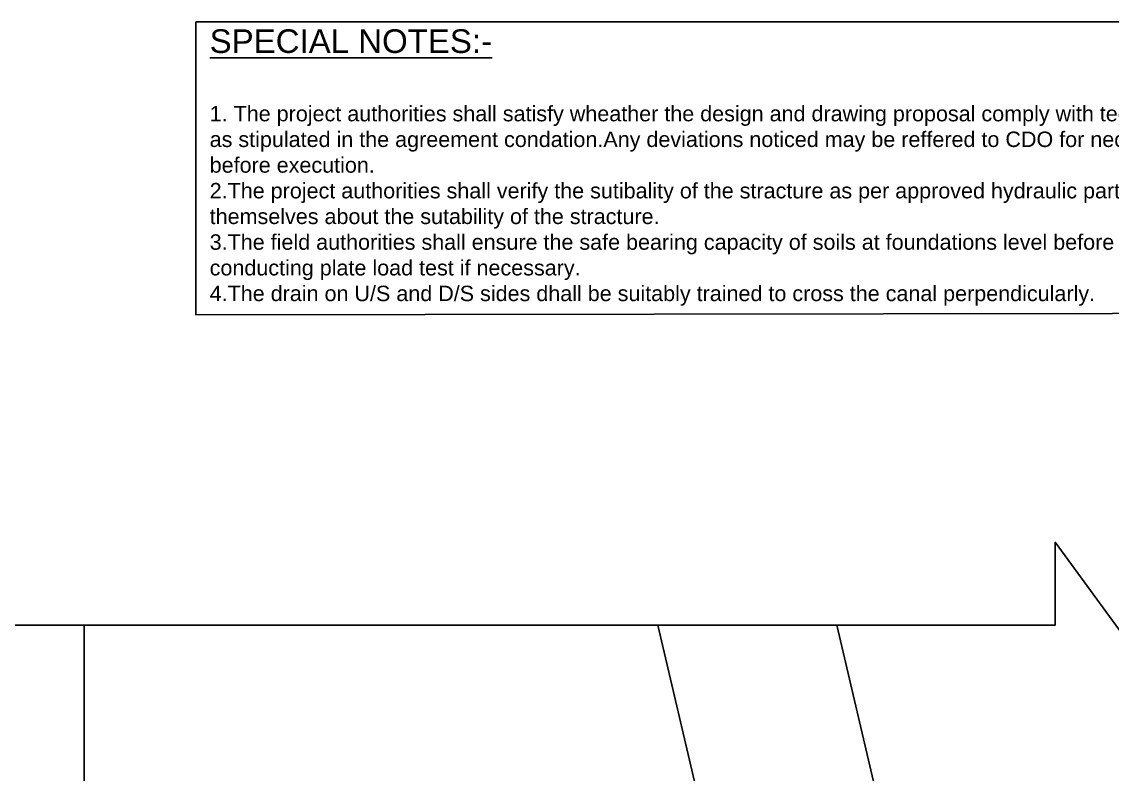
# Model space of a CAD drawing. Header units: millimetres. Extents: x 5124 to 6568637, y 2311 to 91879094.
# Drawn here: x 3495070 to 3503225, y 45947680 to 45953307 of the extents above; entities that cross this region are included whole.
import ezdxf

# ---------------------------------------------------------------- set-up
doc = ezdxf.new("R2010")
doc.units = ezdxf.units.MM
doc.header["$MEASUREMENT"] = 0
doc.layers.add('DRAWING', color=7, linetype='Continuous')
doc.layers.add('TEXT', color=7, linetype='Continuous')
doc.styles.get("Standard").update_dxf_attribs({"font": 'arial.ttf', "height": 120})

msp = doc.modelspace()

# ---------------------------------------------------------------- linework, layer by layer
at = {"layer": 'DRAWING'}
for points in [[(3492947.5, 45948795), (3502799.5, 45948795), (3502799.5, 45949415), (3503584.5, 45948341), (3503584.5, 45948942.5), (3509773.5, 45948942.5), (3509773.5, 45930227), (3501750.5, 45930227), (3501750.5, 45929584.5), (3500679, 45930732.5), (3500679, 45930150), (3486345, 45930150)], [(3496318, 45934991), (3495537.5, 45938459), (3495537.5, 45948795)], [(3501576.5, 45934778), (3501576.5, 45941332.5), (3499826.5, 45948795)], [(3502915.5, 45934778), (3502915.5, 45941332.5), (3501165.5, 45948795)]]:
    msp.add_lwpolyline(points, dxfattribs=at)
at = {"layer": 'TEXT'}
msp.add_lwpolyline([(3496373, 45953307), (3504908.5, 45953307), (3504942, 45951128), (3496372.5, 45951115.5)], close=True, dxfattribs=at)

# ---------------------------------------------------------------- texts
at = {"layer": 'TEXT', "insert": (3496475.4, 45953250.8), "char_height": 115.2441, "width": 8410.666, "attachment_point": 1}
msp.add_mtext('{\\H1.5329x;\\LSPECIAL NOTES:-\\P\\H0.94498x;\\P\\pt2420.1;}1. The project authorities shall satisfy wheather the design and drawing proposal comply with technical specification as stipulated in the agreement condation.Any deviations noticed may be reffered to CDO for necessary modification before execution.\\P2.The project authorities shall verify the sutibality of the stracture as per approved hydraulic particulars and satisfy themselves about the sutability of the stracture.\\P3.The field authorities shall ensure the safe bearing capacity of soils at foundations level before execution of workby conducting plate load test if necessary.\\P\\ptz;4.The drain on U/S and D/S sides dhall be suitably trained to cross the canal perpendicularly.{\\H1.5329x;\\L\\P\\H0.94498x;\\P}', dxfattribs=at)

doc.saveas('drawing.dxf')
